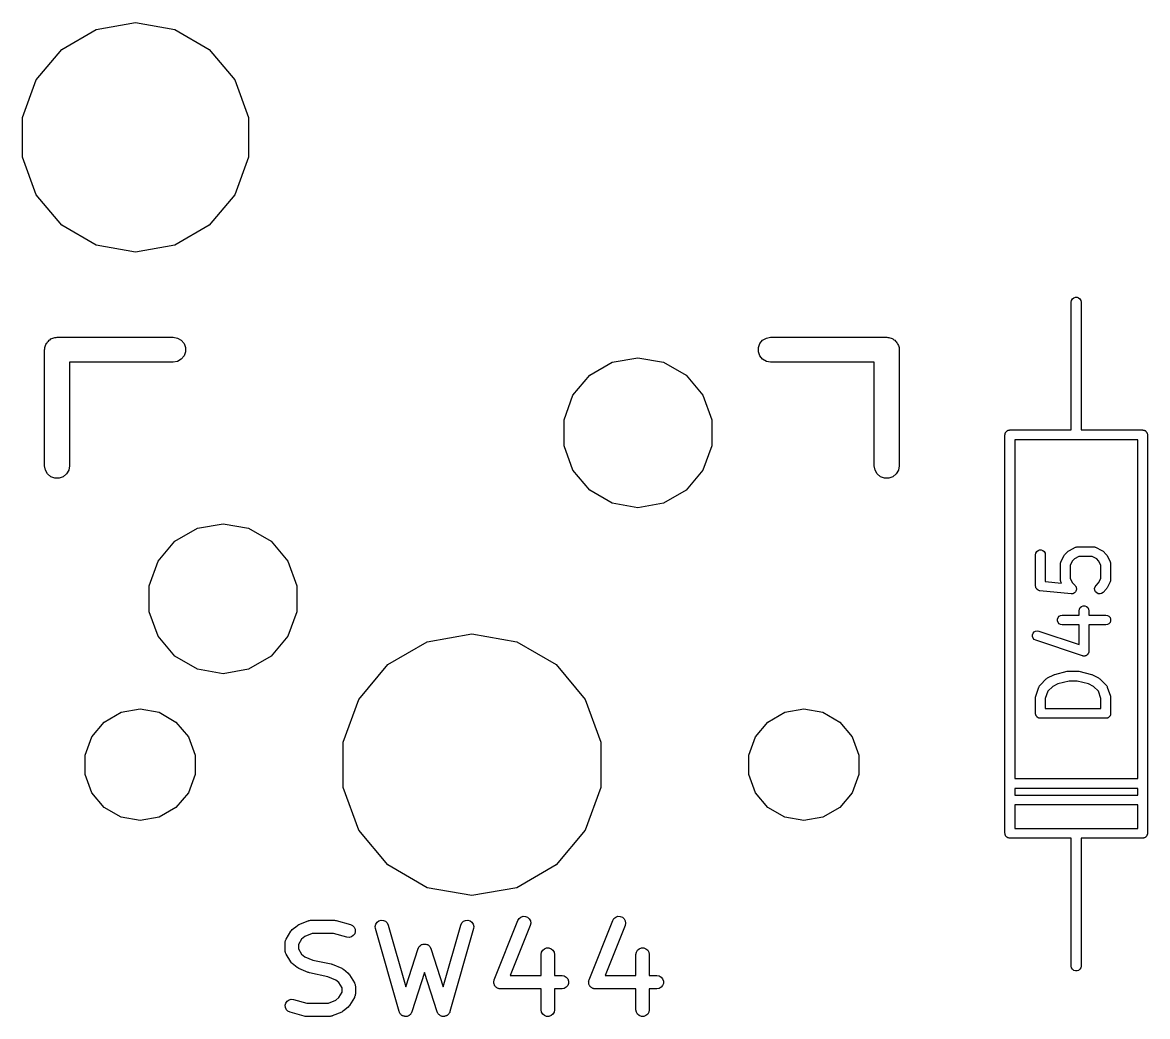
# Model space of a CAD drawing. Extents: x 30 to 168, y -145 to -27.
# Drawn here: x 113.87 to 131.09, y -120.85 to -105.64 of the extents above; entities that cross this region are included whole.
import ezdxf

# ---------------------------------------------------------------- set-up
doc = ezdxf.new("R2010")
doc.units = 0
doc.header["$MEASUREMENT"] = 0
doc.layers.add('BLACK', color=7, linetype='CONTINUOUS')

msp = doc.modelspace()

# ---------------------------------------------------------------- linework, layer by layer
at = {"layer": 'Black'}
for p, q in [((114.999, -105.749), (115.6, -105.643)), ((115.6, -105.643), (116.201, -105.749)), ((114.471, -106.054), (114.999, -105.749)), ((116.201, -105.749), (116.729, -106.054)), ((114.079, -106.522), (114.471, -106.054)), ((116.729, -106.054), (117.121, -106.522)), ((113.87, -107.095), (114.079, -106.522)), ((117.121, -106.522), (117.33, -107.095)), ((113.87, -107.705), (113.87, -107.095)), ((117.33, -107.095), (117.33, -107.705)), ((114.079, -108.278), (113.87, -107.705)), ((117.33, -107.705), (117.121, -108.278)), ((114.471, -108.746), (114.079, -108.278)), ((117.121, -108.278), (116.729, -108.746)), ((114.999, -109.051), (114.471, -108.746)), ((116.729, -108.746), (116.201, -109.051)), ((115.6, -109.157), (114.999, -109.051)), ((116.201, -109.051), (115.6, -109.157)), ((129.943, -109.872), (129.963, -109.855)), ((129.963, -109.855), (129.987, -109.846)), ((129.987, -109.846), (130.013, -109.846)), ((130.013, -109.846), (130.037, -109.855)), ((130.037, -109.855), (130.057, -109.872)), ((129.925, -109.92), (129.93, -109.894)), ((129.925, -111.19), (129.925, -109.92)), ((129.93, -109.894), (129.943, -109.872)), ((130.057, -109.872), (130.07, -109.894)), ((130.07, -109.894), (130.075, -109.92)), ((130.075, -109.92), (130.075, -111.19)), ((114.229, -110.57), (114.235, -110.555)), ((114.235, -110.555), (114.246, -110.542)), ((114.246, -110.542), (114.254, -110.528)), ((114.254, -110.528), (114.267, -110.517)), ((114.267, -110.517), (114.278, -110.504)), ((114.278, -110.504), (114.292, -110.496)), ((114.292, -110.496), (114.305, -110.485)), ((114.305, -110.485), (114.32, -110.479)), ((114.32, -110.479), (114.335, -110.471)), ((114.335, -110.471), (114.351, -110.468)), ((114.351, -110.468), (114.367, -110.462)), ((114.367, -110.462), (114.384, -110.462)), ((114.384, -110.462), (114.4, -110.459)), ((114.4, -110.459), (116.178, -110.459)), ((116.178, -110.459), (116.243, -110.471)), ((116.243, -110.471), (116.3, -110.504)), ((116.3, -110.504), (116.343, -110.555)), ((116.343, -110.555), (116.366, -110.617)), ((125.134, -110.617), (125.157, -110.555)), ((125.157, -110.555), (125.2, -110.504)), ((125.2, -110.504), (125.257, -110.471)), ((125.257, -110.471), (125.322, -110.459)), ((125.322, -110.459), (127.1, -110.459)), ((127.1, -110.459), (127.116, -110.462)), ((127.116, -110.462), (127.133, -110.462)), ((127.133, -110.462), (127.149, -110.468)), ((127.149, -110.468), (127.165, -110.471)), ((127.165, -110.471), (127.18, -110.479)), ((127.18, -110.479), (127.195, -110.485)), ((127.195, -110.485), (127.208, -110.496)), ((127.208, -110.496), (127.222, -110.504)), ((127.222, -110.504), (127.233, -110.517)), ((127.233, -110.517), (127.246, -110.528)), ((127.246, -110.528), (127.254, -110.542)), ((127.254, -110.542), (127.265, -110.555)), ((127.265, -110.555), (127.271, -110.57)), ((114.209, -110.65), (114.212, -110.634)), ((114.209, -112.428), (114.209, -110.65)), ((114.212, -110.617), (114.218, -110.601)), ((114.212, -110.634), (114.212, -110.617)), ((114.218, -110.601), (114.221, -110.585)), ((114.221, -110.585), (114.229, -110.57)), ((116.366, -110.683), (116.343, -110.745)), ((116.366, -110.617), (116.366, -110.683)), ((125.134, -110.683), (125.134, -110.617)), ((125.157, -110.745), (125.134, -110.683)), ((127.271, -110.57), (127.279, -110.585)), ((127.279, -110.585), (127.282, -110.601)), ((127.282, -110.601), (127.288, -110.617)), ((127.288, -110.617), (127.288, -110.634)), ((127.288, -110.634), (127.29, -110.65)), ((127.29, -110.65), (127.29, -112.428)), ((116.178, -110.84), (114.59, -110.84)), ((114.59, -110.84), (114.59, -112.428)), ((116.243, -110.829), (116.178, -110.84)), ((116.3, -110.796), (116.243, -110.829)), ((116.343, -110.745), (116.3, -110.796)), ((122.552, -111.041), (122.898, -110.842)), ((122.898, -110.842), (123.29, -110.773)), ((123.29, -110.773), (123.682, -110.842)), ((123.682, -110.842), (124.028, -111.041)), ((125.2, -110.796), (125.157, -110.745)), ((125.257, -110.829), (125.2, -110.796)), ((125.322, -110.84), (125.257, -110.829)), ((126.909, -110.84), (125.322, -110.84)), ((126.909, -112.428), (126.909, -110.84)), ((122.296, -111.346), (122.552, -111.041)), ((124.028, -111.041), (124.284, -111.346)), ((129.925, -111.877), (129.925, -111.19)), ((130.075, -111.19), (130.075, -111.877)), ((122.16, -111.721), (122.296, -111.346)), ((124.284, -111.346), (124.42, -111.721)), ((122.16, -112.119), (122.16, -111.721)), ((124.42, -111.721), (124.42, -112.119)), ((128.91, -111.939), (128.912, -111.933)), ((128.912, -111.933), (128.914, -111.926)), ((128.914, -111.926), (128.917, -111.921)), ((128.917, -111.921), (128.919, -111.914)), ((128.919, -111.914), (128.923, -111.909)), ((128.923, -111.909), (128.927, -111.904)), ((128.927, -111.904), (128.932, -111.9)), ((128.932, -111.9), (128.936, -111.895)), ((128.936, -111.895), (128.941, -111.891)), ((128.941, -111.891), (128.946, -111.887)), ((128.946, -111.887), (128.953, -111.885)), ((128.953, -111.885), (128.958, -111.882)), ((128.958, -111.882), (128.965, -111.88)), ((128.965, -111.88), (128.971, -111.878)), ((128.971, -111.878), (128.978, -111.878)), ((128.978, -111.878), (128.984, -111.877)), ((128.984, -111.877), (129.925, -111.877)), ((130.075, -111.877), (131.016, -111.877)), ((131.016, -111.877), (131.022, -111.878)), ((131.022, -111.878), (131.029, -111.878)), ((131.029, -111.878), (131.035, -111.88)), ((131.035, -111.88), (131.042, -111.882)), ((131.042, -111.882), (131.047, -111.885)), ((131.047, -111.885), (131.053, -111.887)), ((131.053, -111.887), (131.059, -111.891)), ((131.059, -111.891), (131.064, -111.895)), ((131.064, -111.895), (131.068, -111.9)), ((131.068, -111.9), (131.073, -111.904)), ((131.073, -111.904), (131.077, -111.909)), ((131.077, -111.909), (131.081, -111.914)), ((131.081, -111.914), (131.083, -111.921)), ((131.083, -111.921), (131.086, -111.926)), ((131.086, -111.926), (131.088, -111.933)), ((131.088, -111.933), (131.09, -111.939)), ((128.909, -111.952), (128.91, -111.946)), ((128.909, -118.048), (128.909, -111.952)), ((128.91, -111.946), (128.91, -111.939)), ((130, -112.027), (129.059, -112.027)), ((129.059, -112.027), (129.059, -117.211)), ((130.941, -112.027), (130, -112.027)), ((130.941, -117.211), (130.941, -112.027)), ((131.09, -111.939), (131.09, -111.946)), ((131.09, -111.946), (131.091, -111.952)), ((131.091, -111.952), (131.091, -118.048)), ((122.296, -112.494), (122.16, -112.119)), ((124.42, -112.119), (124.284, -112.494)), ((114.221, -112.493), (114.209, -112.428)), ((114.59, -112.428), (114.579, -112.493)), ((126.921, -112.493), (126.909, -112.428)), ((127.29, -112.428), (127.279, -112.493)), ((114.254, -112.55), (114.221, -112.493)), ((114.305, -112.593), (114.254, -112.55)), ((114.367, -112.616), (114.305, -112.593)), ((114.433, -112.616), (114.367, -112.616)), ((114.495, -112.593), (114.433, -112.616)), ((114.546, -112.55), (114.495, -112.593)), ((114.579, -112.493), (114.546, -112.55)), ((122.552, -112.799), (122.296, -112.494)), ((124.284, -112.494), (124.028, -112.799)), ((126.954, -112.55), (126.921, -112.493)), ((127.005, -112.593), (126.954, -112.55)), ((127.067, -112.616), (127.005, -112.593)), ((127.133, -112.616), (127.067, -112.616)), ((127.195, -112.593), (127.133, -112.616)), ((127.246, -112.55), (127.195, -112.593)), ((127.279, -112.493), (127.246, -112.55)), ((122.898, -112.998), (122.552, -112.799)), ((124.028, -112.799), (123.682, -112.998)), ((123.29, -113.067), (122.898, -112.998)), ((123.682, -112.998), (123.29, -113.067)), ((116.548, -113.382), (116.94, -113.313)), ((116.94, -113.313), (117.332, -113.382)), ((116.202, -113.581), (116.548, -113.382)), ((117.332, -113.382), (117.678, -113.581)), ((115.946, -113.886), (116.202, -113.581)), ((117.678, -113.581), (117.934, -113.886)), ((129.377, -113.786), (129.382, -113.76)), ((129.377, -114.262), (129.377, -113.786)), ((129.382, -113.76), (129.395, -113.738)), ((129.395, -113.738), (129.415, -113.721)), ((129.415, -113.721), (129.439, -113.712)), ((129.439, -113.712), (129.465, -113.712)), ((129.465, -113.712), (129.49, -113.721)), ((129.49, -113.721), (129.51, -113.738)), ((129.51, -113.738), (129.523, -113.76)), ((129.523, -113.76), (129.527, -113.786)), ((129.527, -113.786), (129.527, -114.194)), ((129.766, -113.895), (129.814, -113.8)), ((129.814, -113.8), (129.821, -113.79)), ((129.821, -113.79), (129.828, -113.78)), ((129.828, -113.78), (129.876, -113.733)), ((129.876, -113.733), (129.885, -113.726)), ((129.885, -113.726), (129.895, -113.719)), ((129.895, -113.719), (129.99, -113.671)), ((130.042, -113.813), (129.973, -113.847)), ((129.99, -113.671), (129.994, -113.67)), ((129.994, -113.67), (129.998, -113.668)), ((129.998, -113.668), (130.007, -113.666)), ((130.007, -113.666), (130.015, -113.664)), ((130.015, -113.664), (130.02, -113.664)), ((130.02, -113.664), (130.024, -113.663)), ((130.024, -113.663), (130.262, -113.663)), ((130.244, -113.813), (130.042, -113.813)), ((130.313, -113.847), (130.244, -113.813)), ((130.262, -113.663), (130.266, -113.664)), ((130.266, -113.664), (130.27, -113.664)), ((130.27, -113.664), (130.279, -113.666)), ((130.279, -113.666), (130.288, -113.668)), ((130.288, -113.668), (130.291, -113.67)), ((130.291, -113.67), (130.295, -113.671)), ((130.295, -113.671), (130.391, -113.719)), ((130.391, -113.719), (130.4, -113.726)), ((130.4, -113.726), (130.41, -113.733)), ((130.41, -113.733), (130.458, -113.78)), ((130.458, -113.78), (130.465, -113.79)), ((130.465, -113.79), (130.472, -113.8)), ((130.472, -113.8), (130.519, -113.895)), ((115.81, -114.261), (115.946, -113.886)), ((117.934, -113.886), (118.07, -114.261)), ((129.758, -113.929), (129.759, -113.924)), ((129.758, -114.167), (129.758, -113.929)), ((129.759, -113.92), (129.761, -113.912)), ((129.759, -113.924), (129.759, -113.92)), ((129.761, -113.912), (129.763, -113.903)), ((129.763, -113.903), (129.765, -113.899)), ((129.765, -113.899), (129.766, -113.895)), ((129.943, -113.878), (129.908, -113.946)), ((129.908, -113.946), (129.908, -114.149)), ((129.973, -113.847), (129.943, -113.878)), ((130.343, -113.878), (130.313, -113.847)), ((130.377, -113.946), (130.343, -113.878)), ((130.377, -114.149), (130.377, -113.946)), ((130.519, -113.895), (130.521, -113.899)), ((130.521, -113.899), (130.523, -113.903)), ((130.523, -113.903), (130.524, -113.912)), ((130.524, -113.912), (130.527, -113.92)), ((130.527, -113.92), (130.527, -113.924)), ((130.527, -113.924), (130.527, -113.929)), ((130.527, -113.929), (130.527, -114.167)), ((129.759, -114.171), (129.758, -114.167)), ((129.759, -114.175), (129.759, -114.171)), ((129.761, -114.184), (129.759, -114.175)), ((129.908, -114.149), (129.943, -114.217)), ((130.343, -114.217), (130.377, -114.149)), ((130.527, -114.175), (130.524, -114.184)), ((130.527, -114.167), (130.527, -114.171)), ((130.527, -114.171), (130.527, -114.175)), ((115.81, -114.659), (115.81, -114.261)), ((118.07, -114.261), (118.07, -114.659)), ((129.378, -114.265), (129.377, -114.262)), ((129.378, -114.268), (129.378, -114.265)), ((129.38, -114.277), (129.378, -114.268)), ((129.382, -114.288), (129.38, -114.277)), ((129.383, -114.29), (129.382, -114.288)), ((129.384, -114.293), (129.383, -114.29)), ((129.39, -114.301), (129.384, -114.293)), ((129.395, -114.31), (129.39, -114.301)), ((129.397, -114.312), (129.395, -114.31)), ((129.399, -114.314), (129.397, -114.312)), ((129.407, -114.32), (129.399, -114.314)), ((129.415, -114.327), (129.407, -114.32)), ((129.418, -114.328), (129.415, -114.327)), ((129.42, -114.329), (129.418, -114.328)), ((129.43, -114.332), (129.42, -114.329)), ((129.439, -114.336), (129.43, -114.332)), ((129.442, -114.336), (129.439, -114.336)), ((129.445, -114.337), (129.442, -114.336)), ((129.921, -114.384), (129.445, -114.337)), ((129.527, -114.194), (129.776, -114.219)), ((129.763, -114.192), (129.761, -114.184)), ((129.765, -114.196), (129.763, -114.192)), ((129.766, -114.2), (129.765, -114.196)), ((129.776, -114.219), (129.766, -114.2)), ((129.943, -114.217), (129.982, -114.256)), ((129.982, -114.256), (129.982, -114.257)), ((129.982, -114.257), (129.982, -114.257)), ((129.982, -114.257), (129.989, -114.268)), ((129.989, -114.268), (129.997, -114.278)), ((129.995, -114.341), (129.99, -114.353)), ((130.001, -114.33), (129.995, -114.341)), ((129.997, -114.278), (129.997, -114.278)), ((129.997, -114.278), (129.997, -114.279)), ((129.997, -114.279), (130, -114.291)), ((130, -114.291), (130.003, -114.303)), ((130.002, -114.316), (130.001, -114.329)), ((130.001, -114.329), (130.001, -114.329)), ((130.001, -114.329), (130.001, -114.33)), ((130.003, -114.304), (130.002, -114.316)), ((130.003, -114.303), (130.003, -114.303)), ((130.003, -114.303), (130.003, -114.304)), ((130.282, -114.303), (130.289, -114.278)), ((130.285, -114.329), (130.282, -114.303)), ((130.296, -114.353), (130.285, -114.329)), ((130.289, -114.278), (130.304, -114.256)), ((130.304, -114.256), (130.343, -114.217)), ((130.458, -114.315), (130.41, -114.363)), ((130.465, -114.305), (130.458, -114.315)), ((130.472, -114.295), (130.465, -114.305)), ((130.519, -114.2), (130.472, -114.295)), ((130.521, -114.196), (130.519, -114.2)), ((130.523, -114.192), (130.521, -114.196)), ((130.524, -114.184), (130.523, -114.192)), ((129.922, -114.384), (129.921, -114.384)), ((129.934, -114.383), (129.922, -114.384)), ((129.922, -114.384), (129.922, -114.384)), ((129.947, -114.382), (129.934, -114.383)), ((129.948, -114.382), (129.947, -114.382)), ((129.959, -114.377), (129.948, -114.382)), ((129.948, -114.382), (129.948, -114.382)), ((129.971, -114.371), (129.959, -114.377)), ((129.972, -114.371), (129.971, -114.371)), ((129.971, -114.371), (129.971, -114.371)), ((129.98, -114.362), (129.972, -114.371)), ((129.989, -114.353), (129.98, -114.362)), ((129.99, -114.353), (129.989, -114.353)), ((129.99, -114.353), (129.99, -114.353)), ((130.314, -114.371), (130.296, -114.353)), ((130.338, -114.382), (130.314, -114.371)), ((130.364, -114.384), (130.338, -114.382)), ((130.389, -114.377), (130.364, -114.384)), ((130.41, -114.363), (130.389, -114.377)), ((115.946, -115.034), (115.81, -114.659)), ((118.07, -114.659), (117.934, -115.034)), ((130.044, -114.643), (130.049, -114.617)), ((130.044, -114.711), (130.044, -114.643)), ((130.049, -114.617), (130.062, -114.595)), ((130.062, -114.595), (130.082, -114.578)), ((130.082, -114.578), (130.106, -114.569)), ((130.106, -114.569), (130.132, -114.569)), ((130.132, -114.569), (130.157, -114.578)), ((130.157, -114.578), (130.177, -114.595)), ((130.177, -114.595), (130.19, -114.617)), ((130.19, -114.617), (130.194, -114.643)), ((130.194, -114.643), (130.194, -114.711)), ((129.712, -114.773), (129.721, -114.748)), ((129.712, -114.799), (129.712, -114.773)), ((129.721, -114.823), (129.712, -114.799)), ((129.721, -114.748), (129.738, -114.728)), ((129.738, -114.843), (129.721, -114.823)), ((129.738, -114.728), (129.76, -114.715)), ((129.76, -114.856), (129.738, -114.843)), ((129.76, -114.715), (129.786, -114.711)), ((129.786, -114.861), (129.76, -114.856)), ((129.786, -114.711), (130.044, -114.711)), ((130.044, -114.861), (129.786, -114.861)), ((130.044, -115.158), (130.044, -114.861)), ((130.194, -114.711), (130.452, -114.711)), ((130.452, -114.861), (130.194, -114.861)), ((130.194, -114.861), (130.194, -115.262)), ((130.452, -114.711), (130.478, -114.715)), ((130.478, -114.856), (130.452, -114.861)), ((130.478, -114.715), (130.501, -114.728)), ((130.501, -114.843), (130.478, -114.856)), ((130.501, -114.728), (130.517, -114.748)), ((130.517, -114.823), (130.501, -114.843)), ((130.517, -114.748), (130.526, -114.773)), ((130.526, -114.799), (130.517, -114.823)), ((130.526, -114.773), (130.526, -114.799)), ((116.202, -115.339), (115.946, -115.034)), ((117.934, -115.034), (117.678, -115.339)), ((120.065, -115.119), (120.75, -114.998)), ((120.75, -114.998), (121.435, -115.119)), ((129.331, -115.013), (129.339, -114.988)), ((129.331, -115.039), (129.331, -115.013)), ((129.339, -114.988), (129.355, -114.968)), ((129.355, -114.968), (129.377, -114.954)), ((129.377, -114.954), (129.403, -114.949)), ((129.403, -114.949), (129.428, -114.953)), ((129.428, -114.953), (130.044, -115.158)), ((119.463, -115.467), (120.065, -115.119)), ((121.435, -115.119), (122.037, -115.467)), ((129.341, -115.063), (129.331, -115.039)), ((129.358, -115.083), (129.341, -115.063)), ((129.381, -115.095), (129.358, -115.083)), ((130.095, -115.333), (129.381, -115.095)), ((116.548, -115.538), (116.202, -115.339)), ((117.678, -115.339), (117.332, -115.538)), ((130.101, -115.334), (130.095, -115.333)), ((130.106, -115.336), (130.101, -115.334)), ((130.114, -115.336), (130.106, -115.336)), ((130.121, -115.337), (130.114, -115.336)), ((130.127, -115.336), (130.121, -115.337)), ((130.132, -115.336), (130.127, -115.336)), ((130.139, -115.333), (130.132, -115.336)), ((130.147, -115.332), (130.139, -115.333)), ((130.151, -115.329), (130.147, -115.332)), ((130.157, -115.327), (130.151, -115.329)), ((130.162, -115.322), (130.157, -115.327)), ((130.169, -115.318), (130.162, -115.322)), ((130.172, -115.314), (130.169, -115.318)), ((130.177, -115.31), (130.172, -115.314)), ((130.18, -115.304), (130.177, -115.31)), ((130.185, -115.298), (130.18, -115.304)), ((130.187, -115.292), (130.185, -115.298)), ((130.19, -115.288), (130.187, -115.292)), ((130.191, -115.28), (130.19, -115.288)), ((130.193, -115.273), (130.191, -115.28)), ((130.194, -115.262), (130.193, -115.267)), ((130.193, -115.267), (130.193, -115.273)), ((116.94, -115.607), (116.548, -115.538)), ((117.332, -115.538), (116.94, -115.607)), ((119.017, -115.999), (119.463, -115.467)), ((122.037, -115.467), (122.483, -115.999)), ((129.447, -115.78), (129.542, -115.685)), ((129.542, -115.685), (129.552, -115.678)), ((129.552, -115.678), (129.562, -115.671)), ((129.562, -115.671), (129.657, -115.623)), ((129.657, -115.623), (129.665, -115.621)), ((129.665, -115.621), (129.672, -115.618)), ((129.672, -115.618), (129.863, -115.57)), ((129.89, -115.718), (129.717, -115.761)), ((129.863, -115.57), (129.872, -115.569)), ((129.872, -115.569), (129.881, -115.568)), ((129.881, -115.568), (130.024, -115.568)), ((130.015, -115.718), (129.89, -115.718)), ((130.188, -115.761), (130.015, -115.718)), ((130.024, -115.568), (130.033, -115.569)), ((130.033, -115.569), (130.042, -115.57)), ((130.042, -115.57), (130.232, -115.618)), ((130.232, -115.618), (130.24, -115.621)), ((130.24, -115.621), (130.248, -115.623)), ((130.248, -115.623), (130.343, -115.671)), ((130.343, -115.671), (130.353, -115.678)), ((130.353, -115.678), (130.363, -115.685)), ((130.363, -115.685), (130.458, -115.78)), ((129.381, -115.952), (129.429, -115.81)), ((129.429, -115.81), (129.431, -115.806)), ((129.431, -115.806), (129.432, -115.802)), ((129.432, -115.802), (129.437, -115.794)), ((129.437, -115.794), (129.441, -115.787)), ((129.441, -115.787), (129.444, -115.784)), ((129.444, -115.784), (129.447, -115.78)), ((129.566, -115.874), (129.527, -115.988)), ((129.64, -115.8), (129.566, -115.874)), ((129.717, -115.761), (129.64, -115.8)), ((130.265, -115.8), (130.188, -115.761)), ((130.339, -115.874), (130.265, -115.8)), ((130.377, -115.988), (130.339, -115.874)), ((130.458, -115.78), (130.46, -115.784)), ((130.46, -115.784), (130.464, -115.787)), ((130.464, -115.787), (130.468, -115.794)), ((130.468, -115.794), (130.473, -115.802)), ((130.473, -115.802), (130.474, -115.806)), ((130.474, -115.806), (130.476, -115.81)), ((130.476, -115.81), (130.524, -115.952)), ((118.779, -116.652), (119.017, -115.999)), ((122.483, -115.999), (122.721, -116.652)), ((129.377, -115.976), (129.379, -115.964)), ((129.377, -116.214), (129.377, -115.976)), ((129.379, -115.964), (129.381, -115.952)), ((129.527, -115.988), (129.527, -116.139)), ((130.377, -116.139), (130.377, -115.988)), ((130.524, -115.952), (130.525, -115.964)), ((130.525, -115.964), (130.527, -115.976)), ((130.527, -115.976), (130.527, -116.214)), ((115.121, -116.346), (115.378, -116.197)), ((115.378, -116.197), (115.67, -116.146)), ((115.67, -116.146), (115.962, -116.197)), ((115.962, -116.197), (116.219, -116.346)), ((125.281, -116.346), (125.538, -116.197)), ((125.538, -116.197), (125.83, -116.146)), ((125.83, -116.146), (126.122, -116.197)), ((126.122, -116.197), (126.379, -116.346)), ((129.379, -116.221), (129.377, -116.214)), ((129.379, -116.227), (129.379, -116.221)), ((129.381, -116.233), (129.379, -116.227)), ((129.382, -116.24), (129.381, -116.233)), ((129.385, -116.246), (129.382, -116.24)), ((129.527, -116.139), (130.377, -116.139)), ((130.523, -116.24), (130.52, -116.246)), ((130.524, -116.233), (130.523, -116.24)), ((130.526, -116.227), (130.524, -116.233)), ((130.527, -116.214), (130.526, -116.221)), ((130.526, -116.221), (130.526, -116.227)), ((114.93, -116.573), (115.121, -116.346)), ((116.219, -116.346), (116.41, -116.573)), ((125.09, -116.573), (125.281, -116.346)), ((126.379, -116.346), (126.57, -116.573)), ((129.387, -116.252), (129.385, -116.246)), ((129.392, -116.257), (129.387, -116.252)), ((129.395, -116.262), (129.392, -116.257)), ((129.4, -116.267), (129.395, -116.262)), ((129.404, -116.272), (129.4, -116.267)), ((129.41, -116.275), (129.404, -116.272)), ((129.415, -116.279), (129.41, -116.275)), ((129.421, -116.281), (129.415, -116.279)), ((129.427, -116.285), (129.421, -116.281)), ((129.433, -116.286), (129.427, -116.285)), ((129.439, -116.288), (129.433, -116.286)), ((129.446, -116.288), (129.439, -116.288)), ((129.452, -116.289), (129.446, -116.288)), ((130.452, -116.289), (129.452, -116.289)), ((130.459, -116.288), (130.452, -116.289)), ((130.465, -116.288), (130.459, -116.288)), ((130.472, -116.286), (130.465, -116.288)), ((130.478, -116.285), (130.472, -116.286)), ((130.484, -116.281), (130.478, -116.285)), ((130.49, -116.279), (130.484, -116.281)), ((130.495, -116.275), (130.49, -116.279)), ((130.501, -116.272), (130.495, -116.275)), ((130.505, -116.267), (130.501, -116.272)), ((130.51, -116.262), (130.505, -116.267)), ((130.513, -116.257), (130.51, -116.262)), ((130.517, -116.252), (130.513, -116.257)), ((130.52, -116.246), (130.517, -116.252)), ((114.829, -116.852), (114.93, -116.573)), ((116.41, -116.573), (116.511, -116.852)), ((124.989, -116.852), (125.09, -116.573)), ((126.57, -116.573), (126.671, -116.852)), ((118.779, -117.348), (118.779, -116.652)), ((122.721, -116.652), (122.721, -117.348)), ((114.829, -117.148), (114.829, -116.852)), ((116.511, -116.852), (116.511, -117.148)), ((124.989, -117.148), (124.989, -116.852)), ((126.671, -116.852), (126.671, -117.148)), ((114.93, -117.427), (114.829, -117.148)), ((116.511, -117.148), (116.41, -117.427)), ((125.09, -117.427), (124.989, -117.148)), ((126.671, -117.148), (126.57, -117.427)), ((129.059, -117.211), (130.941, -117.211)), ((115.121, -117.654), (114.93, -117.427)), ((116.41, -117.427), (116.219, -117.654)), ((119.017, -118.001), (118.779, -117.348)), ((122.721, -117.348), (122.483, -118.001)), ((125.281, -117.654), (125.09, -117.427)), ((126.57, -117.427), (126.379, -117.654)), ((129.059, -117.361), (129.059, -117.465)), ((130.941, -117.361), (129.059, -117.361)), ((130.941, -117.465), (130.941, -117.361)), ((129.059, -117.465), (130.941, -117.465)), ((130.941, -117.615), (129.059, -117.615)), ((129.059, -117.615), (129.059, -117.973)), ((130.941, -117.973), (130.941, -117.615)), ((115.378, -117.803), (115.121, -117.654)), ((116.219, -117.654), (115.962, -117.803)), ((125.538, -117.803), (125.281, -117.654)), ((126.379, -117.654), (126.122, -117.803)), ((115.67, -117.854), (115.378, -117.803)), ((115.962, -117.803), (115.67, -117.854)), ((125.83, -117.854), (125.538, -117.803)), ((126.122, -117.803), (125.83, -117.854)), ((119.463, -118.533), (119.017, -118.001)), ((122.483, -118.001), (122.037, -118.533)), ((128.91, -118.054), (128.909, -118.048)), ((128.91, -118.061), (128.91, -118.054)), ((128.912, -118.067), (128.91, -118.061)), ((128.914, -118.074), (128.912, -118.067)), ((128.917, -118.079), (128.914, -118.074)), ((128.919, -118.085), (128.917, -118.079)), ((128.923, -118.091), (128.919, -118.085)), ((128.927, -118.096), (128.923, -118.091)), ((128.932, -118.1), (128.927, -118.096)), ((128.936, -118.105), (128.932, -118.1)), ((128.941, -118.109), (128.936, -118.105)), ((128.946, -118.113), (128.941, -118.109)), ((128.953, -118.115), (128.946, -118.113)), ((128.958, -118.118), (128.953, -118.115)), ((128.965, -118.12), (128.958, -118.118)), ((128.971, -118.122), (128.965, -118.12)), ((128.978, -118.122), (128.971, -118.122)), ((128.984, -118.123), (128.978, -118.122)), ((129.925, -118.123), (128.984, -118.123)), ((129.059, -117.973), (130, -117.973)), ((129.925, -118.81), (129.925, -118.123)), ((130, -117.973), (130.941, -117.973)), ((131.016, -118.123), (130.075, -118.123)), ((130.075, -118.123), (130.075, -118.81)), ((131.022, -118.122), (131.016, -118.123)), ((131.029, -118.122), (131.022, -118.122)), ((131.035, -118.12), (131.029, -118.122)), ((131.042, -118.118), (131.035, -118.12)), ((131.047, -118.115), (131.042, -118.118)), ((131.053, -118.113), (131.047, -118.115)), ((131.059, -118.109), (131.053, -118.113)), ((131.064, -118.105), (131.059, -118.109)), ((131.068, -118.1), (131.064, -118.105)), ((131.073, -118.096), (131.068, -118.1)), ((131.077, -118.091), (131.073, -118.096)), ((131.081, -118.085), (131.077, -118.091)), ((131.083, -118.079), (131.081, -118.085)), ((131.086, -118.074), (131.083, -118.079)), ((131.088, -118.067), (131.086, -118.074)), ((131.09, -118.061), (131.088, -118.067)), ((131.091, -118.048), (131.09, -118.054)), ((131.09, -118.054), (131.09, -118.061)), ((120.065, -118.881), (119.463, -118.533)), ((122.037, -118.533), (121.435, -118.881)), ((129.925, -120.08), (129.925, -118.81)), ((130.075, -118.81), (130.075, -120.08)), ((120.75, -119.002), (120.065, -118.881)), ((121.435, -118.881), (120.75, -119.002)), ((121.473, -119.351), (121.5, -119.33)), ((121.5, -119.33), (121.534, -119.318)), ((121.534, -119.318), (121.569, -119.32)), ((121.569, -119.32), (121.602, -119.333)), ((121.602, -119.333), (121.628, -119.356)), ((122.924, -119.351), (122.952, -119.33)), ((122.952, -119.33), (122.985, -119.318)), ((122.985, -119.318), (123.02, -119.32)), ((123.02, -119.32), (123.053, -119.333)), ((123.053, -119.333), (123.08, -119.356)), ((118, -119.522), (118.072, -119.462)), ((118.072, -119.462), (118.086, -119.454)), ((118.086, -119.454), (118.098, -119.446)), ((118.098, -119.446), (118.243, -119.386)), ((118.243, -119.386), (118.246, -119.385)), ((118.246, -119.385), (118.248, -119.384)), ((118.248, -119.384), (118.263, -119.381)), ((118.263, -119.381), (118.278, -119.378)), ((118.278, -119.378), (118.28, -119.378)), ((118.28, -119.378), (118.283, -119.378)), ((118.283, -119.378), (118.645, -119.378)), ((118.645, -119.378), (118.659, -119.38)), ((118.659, -119.38), (118.673, -119.382)), ((118.673, -119.382), (118.89, -119.442)), ((118.89, -119.442), (118.922, -119.457)), ((118.922, -119.457), (118.947, -119.482)), ((118.947, -119.482), (118.962, -119.515)), ((119.27, -119.472), (119.278, -119.438)), ((119.273, -119.507), (119.27, -119.472)), ((119.636, -120.777), (119.273, -119.507)), ((119.278, -119.438), (119.298, -119.409)), ((119.298, -119.409), (119.327, -119.388)), ((119.327, -119.388), (119.361, -119.378)), ((119.361, -119.378), (119.396, -119.381)), ((119.396, -119.381), (119.428, -119.395)), ((119.428, -119.395), (119.453, -119.42)), ((119.453, -119.42), (119.469, -119.452)), ((119.469, -119.452), (119.74, -120.399)), ((120.309, -120.399), (120.58, -119.452)), ((120.775, -119.507), (120.412, -120.777)), ((120.58, -119.452), (120.595, -119.42)), ((120.595, -119.42), (120.621, -119.395)), ((120.621, -119.395), (120.653, -119.381)), ((120.653, -119.381), (120.688, -119.378)), ((120.688, -119.378), (120.722, -119.388)), ((120.722, -119.388), (120.75, -119.409)), ((120.75, -119.409), (120.77, -119.438)), ((120.77, -119.438), (120.779, -119.472)), ((120.779, -119.472), (120.775, -119.507)), ((121.091, -120.288), (121.454, -119.381)), ((121.643, -119.457), (121.335, -120.225)), ((121.454, -119.381), (121.473, -119.351)), ((121.628, -119.356), (121.645, -119.387)), ((121.65, -119.422), (121.643, -119.457)), ((121.645, -119.387), (121.65, -119.422)), ((122.543, -120.288), (122.905, -119.381)), ((123.094, -119.457), (122.787, -120.225)), ((122.905, -119.381), (122.924, -119.351)), ((123.08, -119.356), (123.096, -119.387)), ((123.101, -119.422), (123.094, -119.457)), ((123.096, -119.387), (123.101, -119.422)), ((117.897, -119.687), (117.902, -119.678)), ((117.902, -119.678), (117.905, -119.669)), ((117.905, -119.669), (117.978, -119.548)), ((117.978, -119.548), (117.989, -119.535)), ((117.989, -119.535), (118, -119.522)), ((118.143, -119.668), (118.094, -119.75)), ((118.191, -119.628), (118.143, -119.668)), ((118.303, -119.581), (118.191, -119.628)), ((118.632, -119.581), (118.303, -119.581)), ((118.836, -119.638), (118.632, -119.581)), ((118.871, -119.641), (118.836, -119.638)), ((118.905, -119.632), (118.871, -119.641)), ((118.934, -119.612), (118.905, -119.632)), ((118.955, -119.584), (118.934, -119.612)), ((118.964, -119.55), (118.955, -119.584)), ((118.962, -119.515), (118.964, -119.55)), ((117.891, -119.721), (117.892, -119.712)), ((117.891, -119.842), (117.891, -119.721)), ((117.892, -119.852), (117.891, -119.842)), ((117.892, -119.712), (117.893, -119.702)), ((117.893, -119.862), (117.892, -119.852)), ((117.893, -119.702), (117.895, -119.695)), ((117.895, -119.695), (117.897, -119.687)), ((118.094, -119.75), (118.094, -119.814)), ((118.094, -119.814), (118.143, -119.896)), ((119.74, -120.399), (119.928, -119.811)), ((119.928, -119.811), (119.929, -119.808)), ((119.929, -119.808), (119.93, -119.804)), ((119.93, -119.804), (119.938, -119.792)), ((119.938, -119.792), (119.944, -119.78)), ((119.944, -119.78), (119.947, -119.777)), ((119.947, -119.777), (119.949, -119.774)), ((119.949, -119.774), (119.96, -119.766)), ((119.96, -119.766), (119.97, -119.756)), ((119.97, -119.756), (119.974, -119.755)), ((119.974, -119.755), (119.977, -119.752)), ((119.977, -119.752), (119.99, -119.748)), ((119.99, -119.748), (120.003, -119.743)), ((120.003, -119.743), (120.007, -119.743)), ((120.007, -119.743), (120.011, -119.742)), ((120.011, -119.742), (120.024, -119.742)), ((120.024, -119.742), (120.038, -119.742)), ((120.038, -119.742), (120.042, -119.743)), ((120.042, -119.743), (120.046, -119.743)), ((120.046, -119.743), (120.059, -119.748)), ((120.059, -119.748), (120.072, -119.752)), ((120.072, -119.752), (120.075, -119.755)), ((120.075, -119.755), (120.079, -119.756)), ((120.079, -119.756), (120.089, -119.766)), ((120.089, -119.766), (120.099, -119.774)), ((120.099, -119.774), (120.102, -119.777)), ((120.102, -119.777), (120.105, -119.78)), ((120.105, -119.78), (120.111, -119.792)), ((120.111, -119.792), (120.118, -119.804)), ((120.118, -119.804), (120.119, -119.808)), ((120.119, -119.808), (120.121, -119.811)), ((120.121, -119.811), (120.309, -120.399)), ((121.816, -119.868), (121.833, -119.838)), ((121.833, -119.838), (121.86, -119.815)), ((121.86, -119.815), (121.893, -119.803)), ((121.893, -119.803), (121.929, -119.803)), ((121.929, -119.803), (121.962, -119.815)), ((121.962, -119.815), (121.989, -119.838)), ((121.989, -119.838), (122.007, -119.868)), ((123.267, -119.868), (123.285, -119.838)), ((123.285, -119.838), (123.312, -119.815)), ((123.312, -119.815), (123.345, -119.803)), ((123.345, -119.803), (123.38, -119.803)), ((123.38, -119.803), (123.413, -119.815)), ((123.413, -119.815), (123.44, -119.838)), ((123.44, -119.838), (123.458, -119.868)), ((117.895, -119.869), (117.893, -119.862)), ((117.897, -119.877), (117.895, -119.869)), ((117.902, -119.886), (117.897, -119.877)), ((117.905, -119.895), (117.902, -119.886)), ((117.978, -120.016), (117.905, -119.895)), ((117.989, -120.028), (117.978, -120.016)), ((118, -120.041), (117.989, -120.028)), ((118.143, -119.896), (118.191, -119.936)), ((118.191, -119.936), (118.313, -119.987)), ((118.313, -119.987), (118.594, -120.045)), ((121.81, -119.903), (121.816, -119.868)), ((121.81, -120.225), (121.81, -119.903)), ((122.007, -119.868), (122.013, -119.903)), ((122.013, -119.903), (122.013, -120.225)), ((123.261, -119.903), (123.267, -119.868)), ((123.261, -120.225), (123.261, -119.903)), ((123.458, -119.868), (123.464, -119.903)), ((123.464, -119.903), (123.464, -120.225)), ((118.072, -120.102), (118, -120.041)), ((118.086, -120.109), (118.072, -120.102)), ((118.098, -120.118), (118.086, -120.109)), ((118.243, -120.178), (118.098, -120.118)), ((118.253, -120.18), (118.243, -120.178)), ((118.262, -120.184), (118.253, -120.18)), ((118.543, -120.242), (118.262, -120.184)), ((118.594, -120.045), (118.603, -120.049)), ((118.603, -120.049), (118.612, -120.051)), ((118.612, -120.051), (118.757, -120.111)), ((118.757, -120.111), (118.77, -120.12)), ((118.77, -120.12), (118.783, -120.127)), ((118.783, -120.127), (118.856, -120.188)), ((118.856, -120.188), (118.867, -120.201)), ((118.867, -120.201), (118.878, -120.213)), ((120.024, -120.176), (119.831, -120.78)), ((120.218, -120.78), (120.024, -120.176)), ((129.93, -120.106), (129.925, -120.08)), ((129.943, -120.128), (129.93, -120.106)), ((129.963, -120.145), (129.943, -120.128)), ((129.987, -120.154), (129.963, -120.145)), ((130.013, -120.154), (129.987, -120.154)), ((130.037, -120.145), (130.013, -120.154)), ((130.057, -120.128), (130.037, -120.145)), ((130.07, -120.106), (130.057, -120.128)), ((130.075, -120.08), (130.07, -120.106)), ((118.665, -120.293), (118.543, -120.242)), ((118.712, -120.333), (118.665, -120.293)), ((118.762, -120.415), (118.712, -120.333)), ((118.878, -120.213), (118.95, -120.334)), ((118.95, -120.334), (118.954, -120.343)), ((118.954, -120.343), (118.959, -120.352)), ((118.959, -120.352), (118.96, -120.36)), ((118.96, -120.36), (118.963, -120.367)), ((118.963, -120.367), (118.963, -120.377)), ((121.084, -120.323), (121.085, -120.316)), ((121.085, -120.333), (121.084, -120.323)), ((121.085, -120.309), (121.089, -120.299)), ((121.085, -120.316), (121.085, -120.309)), ((121.085, -120.344), (121.085, -120.333)), ((121.088, -120.351), (121.085, -120.344)), ((121.089, -120.358), (121.088, -120.351)), ((121.089, -120.299), (121.091, -120.288)), ((121.094, -120.367), (121.089, -120.358)), ((121.097, -120.377), (121.094, -120.367)), ((121.335, -120.225), (121.81, -120.225)), ((122.013, -120.225), (122.129, -120.225)), ((122.129, -120.225), (122.164, -120.231)), ((122.164, -120.231), (122.194, -120.248)), ((122.194, -120.248), (122.217, -120.275)), ((122.217, -120.275), (122.229, -120.309)), ((122.229, -120.344), (122.217, -120.377)), ((122.229, -120.309), (122.229, -120.344)), ((122.535, -120.323), (122.537, -120.316)), ((122.537, -120.333), (122.535, -120.323)), ((122.537, -120.309), (122.54, -120.299)), ((122.537, -120.316), (122.537, -120.309)), ((122.537, -120.344), (122.537, -120.333)), ((122.539, -120.351), (122.537, -120.344)), ((122.54, -120.358), (122.539, -120.351)), ((122.54, -120.299), (122.543, -120.288)), ((122.545, -120.367), (122.54, -120.358)), ((122.549, -120.377), (122.545, -120.367)), ((122.787, -120.225), (123.261, -120.225)), ((123.464, -120.225), (123.58, -120.225)), ((123.58, -120.225), (123.615, -120.231)), ((123.615, -120.231), (123.646, -120.248)), ((123.646, -120.248), (123.668, -120.275)), ((123.668, -120.275), (123.68, -120.309)), ((123.68, -120.344), (123.668, -120.377)), ((123.68, -120.309), (123.68, -120.344)), ((118.712, -120.562), (118.762, -120.479)), ((118.762, -120.479), (118.762, -120.415)), ((118.959, -120.542), (118.954, -120.551)), ((118.96, -120.534), (118.959, -120.542)), ((118.963, -120.527), (118.96, -120.534)), ((118.963, -120.377), (118.965, -120.387)), ((118.965, -120.508), (118.963, -120.517)), ((118.963, -120.517), (118.963, -120.527)), ((118.965, -120.387), (118.965, -120.508)), ((121.102, -120.383), (121.097, -120.377)), ((121.106, -120.389), (121.102, -120.383)), ((121.113, -120.396), (121.106, -120.389)), ((121.12, -120.404), (121.113, -120.396)), ((121.126, -120.408), (121.12, -120.404)), ((121.132, -120.413), (121.126, -120.408)), ((121.142, -120.416), (121.132, -120.413)), ((121.151, -120.422), (121.142, -120.416)), ((121.158, -120.423), (121.151, -120.422)), ((121.165, -120.426), (121.158, -120.423)), ((121.175, -120.426), (121.165, -120.426)), ((121.185, -120.428), (121.175, -120.426)), ((121.81, -120.428), (121.185, -120.428)), ((121.81, -120.75), (121.81, -120.428)), ((122.129, -120.428), (122.013, -120.428)), ((122.013, -120.428), (122.013, -120.75)), ((122.164, -120.422), (122.129, -120.428)), ((122.194, -120.404), (122.164, -120.422)), ((122.217, -120.377), (122.194, -120.404)), ((122.554, -120.383), (122.549, -120.377)), ((122.557, -120.389), (122.554, -120.383)), ((122.565, -120.396), (122.557, -120.389)), ((122.572, -120.404), (122.565, -120.396)), ((122.578, -120.408), (122.572, -120.404)), ((122.583, -120.413), (122.578, -120.408)), ((122.593, -120.416), (122.583, -120.413)), ((122.602, -120.422), (122.593, -120.416)), ((122.609, -120.423), (122.602, -120.422)), ((122.616, -120.426), (122.609, -120.423)), ((122.627, -120.426), (122.616, -120.426)), ((122.637, -120.428), (122.627, -120.426)), ((123.261, -120.428), (122.637, -120.428)), ((123.261, -120.75), (123.261, -120.428)), ((123.58, -120.428), (123.464, -120.428)), ((123.464, -120.428), (123.464, -120.75)), ((123.615, -120.422), (123.58, -120.428)), ((123.646, -120.404), (123.615, -120.422)), ((123.668, -120.377), (123.646, -120.404)), ((117.891, -120.679), (117.901, -120.645)), ((117.894, -120.714), (117.891, -120.679)), ((117.909, -120.747), (117.894, -120.714)), ((117.901, -120.645), (117.921, -120.617)), ((117.921, -120.617), (117.95, -120.597)), ((117.95, -120.597), (117.984, -120.588)), ((117.984, -120.588), (118.019, -120.591)), ((118.019, -120.591), (118.224, -120.648)), ((118.224, -120.648), (118.553, -120.648)), ((118.553, -120.648), (118.665, -120.601)), ((118.665, -120.601), (118.712, -120.562)), ((118.856, -120.707), (118.783, -120.767)), ((118.867, -120.694), (118.856, -120.707)), ((118.878, -120.681), (118.867, -120.694)), ((118.95, -120.56), (118.878, -120.681)), ((118.954, -120.551), (118.95, -120.56)), ((117.933, -120.772), (117.909, -120.747)), ((117.965, -120.787), (117.933, -120.772)), ((118.183, -120.847), (117.965, -120.787)), ((118.196, -120.849), (118.183, -120.847)), ((118.21, -120.851), (118.196, -120.849)), ((118.573, -120.851), (118.21, -120.851)), ((118.575, -120.851), (118.573, -120.851)), ((118.578, -120.851), (118.575, -120.851)), ((118.592, -120.848), (118.578, -120.851)), ((118.608, -120.845), (118.592, -120.848)), ((118.61, -120.844), (118.608, -120.845)), ((118.612, -120.843), (118.61, -120.844)), ((118.757, -120.783), (118.612, -120.843)), ((118.77, -120.775), (118.757, -120.783)), ((118.783, -120.767), (118.77, -120.775)), ((119.639, -120.783), (119.636, -120.777)), ((119.64, -120.788), (119.639, -120.783)), ((119.646, -120.798), (119.64, -120.788)), ((119.652, -120.809), (119.646, -120.798)), ((119.656, -120.813), (119.652, -120.809)), ((119.659, -120.818), (119.656, -120.813)), ((119.668, -120.825), (119.659, -120.818)), ((119.677, -120.834), (119.668, -120.825)), ((119.682, -120.836), (119.677, -120.834)), ((119.687, -120.839), (119.682, -120.836)), ((119.698, -120.843), (119.687, -120.839)), ((119.709, -120.848), (119.698, -120.843)), ((119.715, -120.848), (119.709, -120.848)), ((119.72, -120.85), (119.715, -120.848)), ((119.732, -120.85), (119.72, -120.85)), ((119.745, -120.851), (119.732, -120.85)), ((119.75, -120.849), (119.745, -120.851)), ((119.756, -120.849), (119.75, -120.849)), ((119.767, -120.844), (119.756, -120.849)), ((119.778, -120.841), (119.767, -120.844)), ((119.783, -120.838), (119.778, -120.841)), ((119.788, -120.835), (119.783, -120.838)), ((119.797, -120.827), (119.788, -120.835)), ((119.807, -120.82), (119.797, -120.827)), ((119.81, -120.816), (119.807, -120.82)), ((119.814, -120.812), (119.81, -120.816)), ((119.82, -120.801), (119.814, -120.812)), ((119.827, -120.791), (119.82, -120.801)), ((119.828, -120.785), (119.827, -120.791)), ((119.831, -120.78), (119.828, -120.785)), ((120.22, -120.785), (120.218, -120.78)), ((120.222, -120.791), (120.22, -120.785)), ((120.229, -120.801), (120.222, -120.791)), ((120.234, -120.812), (120.229, -120.801)), ((120.238, -120.816), (120.234, -120.812)), ((120.242, -120.82), (120.238, -120.816)), ((120.251, -120.827), (120.242, -120.82)), ((120.26, -120.835), (120.251, -120.827)), ((120.266, -120.838), (120.26, -120.835)), ((120.27, -120.841), (120.266, -120.838)), ((120.282, -120.844), (120.27, -120.841)), ((120.293, -120.849), (120.282, -120.844)), ((120.299, -120.849), (120.293, -120.849)), ((120.304, -120.851), (120.299, -120.849)), ((120.316, -120.85), (120.304, -120.851)), ((120.328, -120.85), (120.316, -120.85)), ((120.334, -120.848), (120.328, -120.85)), ((120.339, -120.848), (120.334, -120.848)), ((120.35, -120.843), (120.339, -120.848)), ((120.362, -120.839), (120.35, -120.843)), ((120.366, -120.836), (120.362, -120.839)), ((120.371, -120.834), (120.366, -120.836)), ((120.38, -120.825), (120.371, -120.834)), ((120.39, -120.818), (120.38, -120.825)), ((120.393, -120.813), (120.39, -120.818)), ((120.397, -120.809), (120.393, -120.813)), ((120.402, -120.798), (120.397, -120.809)), ((120.409, -120.788), (120.402, -120.798)), ((120.41, -120.783), (120.409, -120.788)), ((120.412, -120.777), (120.41, -120.783)), ((121.816, -120.784), (121.81, -120.75)), ((121.833, -120.815), (121.816, -120.784)), ((121.86, -120.838), (121.833, -120.815)), ((121.893, -120.85), (121.86, -120.838)), ((121.929, -120.85), (121.893, -120.85)), ((121.962, -120.838), (121.929, -120.85)), ((121.989, -120.815), (121.962, -120.838)), ((122.007, -120.784), (121.989, -120.815)), ((122.013, -120.75), (122.007, -120.784)), ((123.267, -120.784), (123.261, -120.75)), ((123.285, -120.815), (123.267, -120.784)), ((123.312, -120.838), (123.285, -120.815)), ((123.345, -120.85), (123.312, -120.838)), ((123.38, -120.85), (123.345, -120.85)), ((123.413, -120.838), (123.38, -120.85)), ((123.44, -120.815), (123.413, -120.838)), ((123.458, -120.784), (123.44, -120.815)), ((123.464, -120.75), (123.458, -120.784))]:
    msp.add_line(p, q, dxfattribs=at)

doc.saveas('drawing.dxf')
